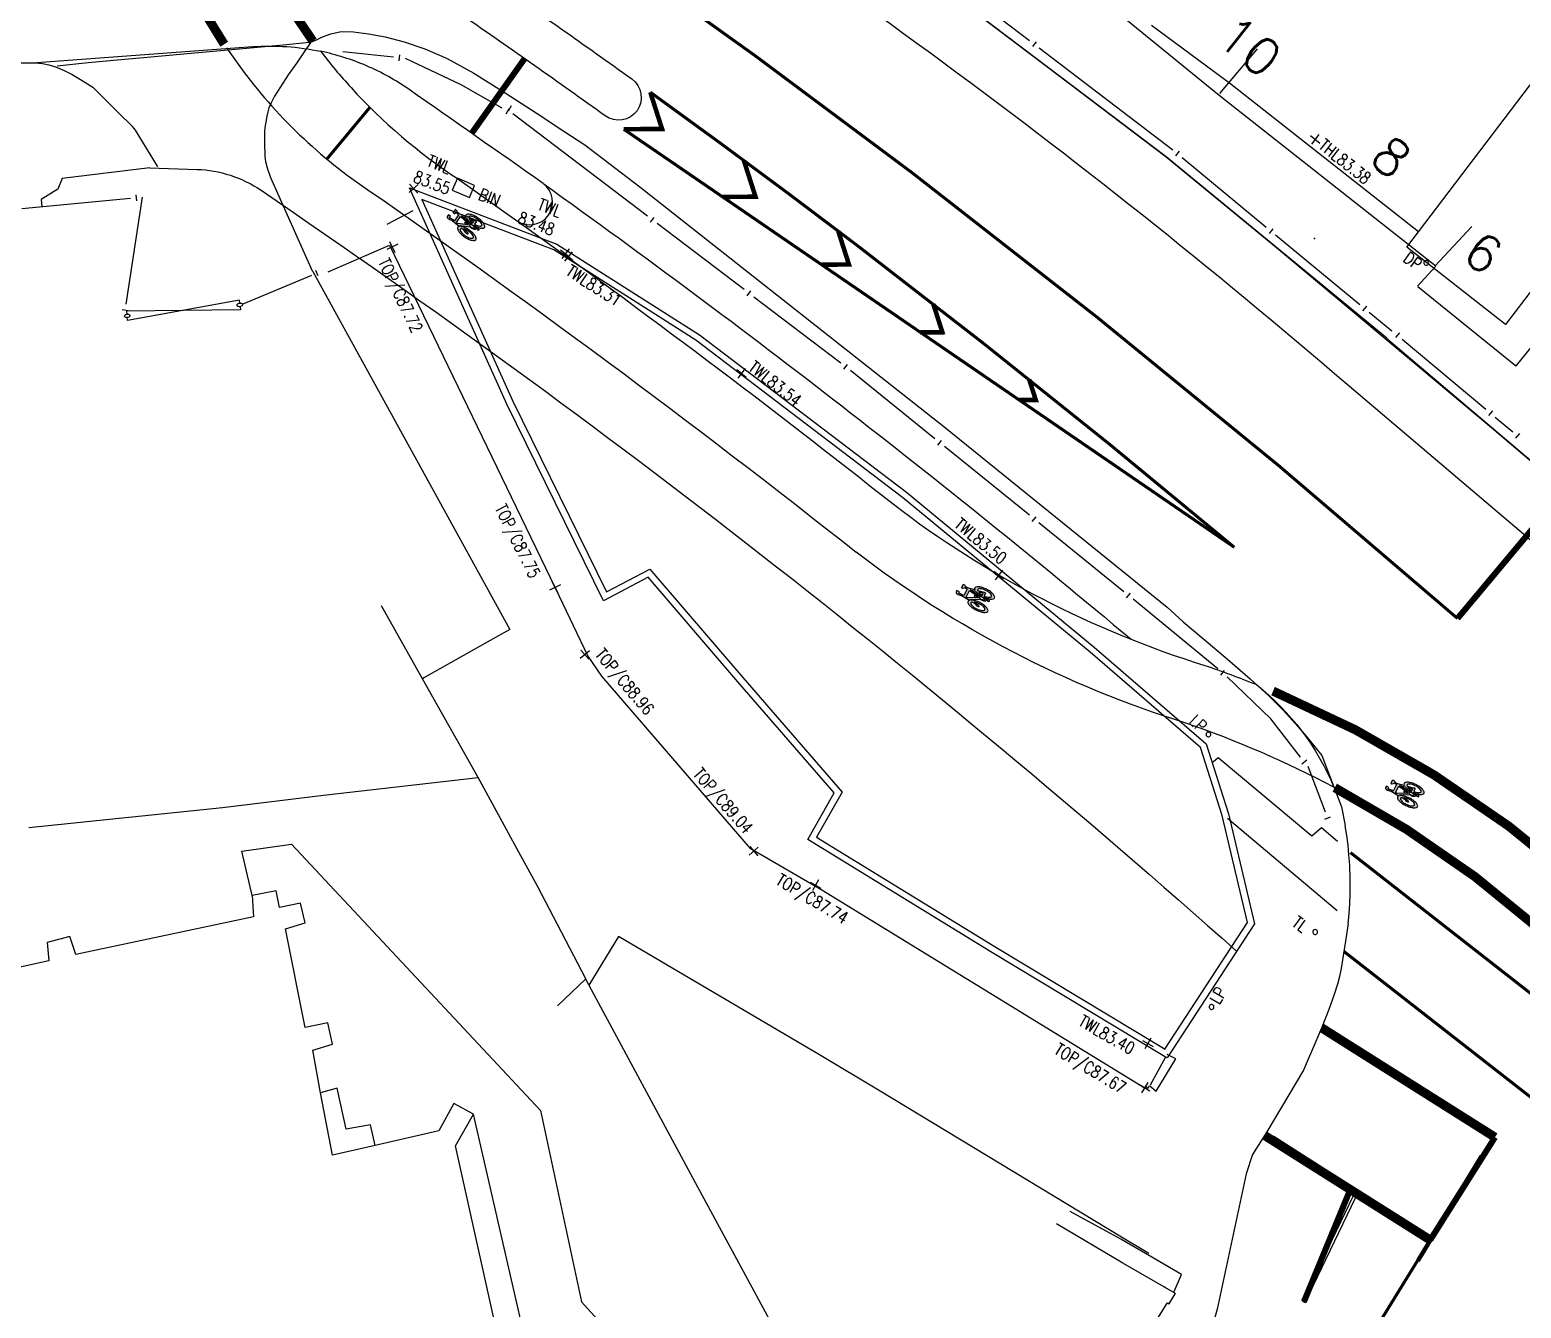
# Model space of a CAD drawing. Extents: x 427500 to 429848, y 434500 to 436505.
# Drawn here: x 428900.68 to 428949.81, y 435455.41 to 435497.5 of the extents above; entities that cross this region are included whole.
import ezdxf
from ezdxf.enums import TextEntityAlignment as Align

# ---------------------------------------------------------------- set-up
doc = ezdxf.new("R2010")
doc.units = 0
for name, pattern in [('1004', [6, 4, -2]), ('BLIP', [1, 0.5, -0.5]), ('PEDSTUDS', [0.4, 0.1, -0.3])]:
    doc.linetypes.add(name, pattern=pattern)
doc.layers.get('0').update_dxf_attribs({"color": 222})
for name, color, linetype in [('KTS_LINES', 7, 'Continuous'), ('LPTIP_Ex_Base', 8, 'Continuous'), ('PRO-MARKINGS', 7, 'Continuous'), ('PROPOSED', 1, 'Continuous')]:
    doc.layers.add(name, color=color, linetype=linetype)
doc.styles.add('MtXpl_Romans', font='romans__.ttf')
doc.styles.get("Standard").update_dxf_attribs({"font": 'romans.shx'})

# ---------------------------------------------------------------- blocks, each defined once
blk = doc.blocks.new('FENCE_UP')
at = {"color": 0, "linetype": 'ByBlock', "flags": 128}
blk.add_lwpolyline([(0, 0.5), (0, -0.5)], dxfattribs=at)
blk = doc.blocks.new('CIRCL')
at = {"color": 0, "linetype": 'ByBlock', "flags": 128}
for points in [[(0.5, 0), (0.475, 0.154), (0.404, 0.293), (0.293, 0.404), (0.154, 0.475), (0, 0.5), (-0.154, 0.475), (-0.293, 0.404), (-0.404, 0.293), (-0.475, 0.154), (-0.5, 0), (-0.475, -0.154), (-0.404, -0.293), (-0.293, -0.404), (-0.154, -0.475), (0, -0.5), (0.154, -0.475), (0.293, -0.404), (0.404, -0.293), (0.475, -0.154)], [(0.5, 0), (0.475, -0.154)]]:
    blk.add_lwpolyline(points, dxfattribs=at)
blk = doc.blocks.new('SPOT')
at = {"color": 0, "linetype": 'ByBlock', "flags": 128}
for points in [[(-0.5, 0), (0.5, 0)], [(0, 0.5), (0, -0.5)]]:
    blk.add_lwpolyline(points, dxfattribs=at)
blk = doc.blocks.new('GATE')
at = {"color": 0, "linetype": 'ByBlock', "flags": 128}
for points in [[(-0.450902, 0), (-0.451904, 0.007014), (-0.455912, 0.014028), (-0.460922, 0.019038), (-0.467936, 0.023046), (-0.475952, 0.024048), (-0.482966, 0.023046), (-0.48998, 0.019038), (-0.49499, 0.014028), (-0.498998, 0.007014), (-0.5, 0), (-0.498998, -0.007014), (-0.49499, -0.014028), (-0.48998, -0.019038), (-0.482966, -0.023046), (-0.475952, -0.024048), (-0.467936, -0.023046), (-0.460922, -0.019038), (-0.455912, -0.014028), (-0.451904, -0.007014)], [(-0.475952, 0.024048), (-0.475952, 0.078156), (0.475952, -0.078156), (0.475952, -0.024048)], [(-0.475952, -0.024048), (-0.475952, -0.078156), (0.475952, 0.078156), (0.475952, 0.024048)], [(-0.450902, 0), (-0.451904, -0.007014)], [(0.5, 0), (0.498998, 0.007014), (0.49499, 0.014028), (0.48998, 0.019038), (0.482966, 0.023046), (0.475952, 0.024048), (0.467936, 0.023046), (0.460922, 0.019038), (0.455912, 0.014028), (0.451904, 0.007014), (0.450902, 0), (0.451904, -0.007014), (0.455912, -0.014028), (0.460922, -0.019038), (0.467936, -0.023046), (0.475952, -0.024048), (0.482966, -0.023046), (0.48998, -0.019038), (0.49499, -0.014028), (0.498998, -0.007014)], [(0.5, 0), (0.498998, -0.007014)]]:
    blk.add_lwpolyline(points, dxfattribs=at)
blk = doc.blocks.new('Bicycle-1057S')
h = blk.add_hatch(color=0)
h.dxf.hatch_style = 1
edge = h.paths.add_edge_path()
edge.add_arc((0.126, -0.094), 0.0265, 129.1418, 144.2919)
edge.add_arc((0.109, -0.082), 0.00544, 145.2543, 218.1085)
edge.add_arc((0.12, -0.073), 0.0199, 218.1085, 242.7437)
edge.add_arc((0.132, -0.049), 0.047, 242.7437, 256.1141)
edge.add_line((0.121, -0.094), (0.121, -0.109))
edge.add_line((0.121, -0.109), (0.171, -0.109))
edge.add_line((0.171, -0.109), (0.171, -0.086))
edge.add_line((0.171, -0.086), (0.236, -0.075))
edge.add_arc((0.294, 0.025), 0.116, 239.7927, 250.149)
edge.add_arc((0.335, 0.139), 0.237, 250.149, 261.4949)
edge.add_arc((0.363, 0.322), 0.422, 261.4949, 265.579)
edge.add_line((0.33, -0.099), (0.33, -0.111))
edge.add_arc((0.365, -1.095), 0.985, 92.0364, 98.7101)
edge.add_arc((0.3, -0.672), 0.557, 98.7101, 110.2976)
edge.add_arc((0.202, -0.408), 0.275, 110.2976, 131.7626)
edge.add_arc((0.057, -0.245), 0.0571, 131.7626, 180)
edge.add_arc((0.057, -0.245), 0.0571, 180, 228.2374)
edge.add_arc((0.202, -0.082), 0.275, 228.2374, 249.7024)
edge.add_arc((0.3, 0.182), 0.557, 249.7024, 261.2899)
edge.add_arc((0.365, 0.605), 0.985, 261.2899, 270)
edge.add_arc((0.365, 0.605), 0.985, 270, 278.7101)
edge.add_arc((0.43, 0.182), 0.557, 278.7101, 290.2976)
edge.add_arc((0.528, -0.082), 0.275, 290.2976, 311.7626)
edge.add_arc((0.673, -0.245), 0.0571, 311.7626, 360)
edge.add_arc((0.673, -0.245), 0.0571, 0, 48.2374)
edge.add_arc((0.528, -0.408), 0.275, 48.2374, 51.4487)
edge.add_line((0.699, -0.192), (0.956, -0.139))
edge.add_line((0.956, -0.139), (1.026, -0.149))
edge.add_arc((1.047, -0.145), 0.0216, 192.7523, 229.4557)
edge.add_arc((1.082, -0.102), 0.0766, 230.3015, 254.7694)
edge.add_arc((1.137, 0.09), 0.277, 254.2163, 263.9589)
edge.add_arc((1.111, -0.158), 0.0274, 263.3378, 292.2723)
edge.add_arc((1.118, -0.177), 0.00668, 300.2363, 358.2882)
edge.add_line((1.125, -0.178), (1.125, -0.069))
edge.add_arc((1.114, -0.07), 0.0109, 2.6611, 38.315)
edge.add_arc((1.111, -0.073), 0.0152, 38.315, 73.2177)
edge.add_arc((1.093, -0.132), 0.0768, 73.2177, 98.6063)
edge.add_arc((1.086, -0.088), 0.0331, 98.6063, 134.8802)
edge.add_line((1.063, -0.065), (1.033, -0.115))
edge.add_line((1.033, -0.115), (0.94, -0.101))
edge.add_line((0.94, -0.101), (0.94, 0.139))
edge.add_line((0.94, 0.139), (0.985, 0.135))
edge.add_arc((1.016, 0.332), 0.2, 260.9327, 290.3801)
edge.add_arc((1.105, 0.109), 0.0412, 71.0097, 118.2334, ccw=False)
edge.add_arc((1.116, 0.139), 0.00922, 6.4726, 70.6973, ccw=False)
edge.add_line((1.125, 0.14), (1.125, 0.09))
edge.add_line((1.125, 0.09), (1.215, 0.09))
edge.add_line((1.215, 0.09), (1.215, 0.155))
edge.add_arc((1.2, 0.153), 0.0157, 9.2422, 38.245)
edge.add_arc((1.176, 0.134), 0.0458, 38.245, 62.4014)
edge.add_arc((1.144, 0.074), 0.114, 62.4014, 80.16)
edge.add_arc((1.117, -0.084), 0.273, 80.16, 97.3946)
edge.add_arc((1.102, 0.033), 0.155, 97.3946, 115.9418)
edge.add_arc((1.009, 0.223), 0.0561, 265.4429, 296.4808, ccw=False)
edge.add_line((1.004, 0.167), (0.704, 0.196))
edge.add_arc((0.528, 0.407), 0.275, 309.8749, 311.7821)
edge.add_arc((0.673, 0.245), 0.0572, 311.7821, 360)
edge.add_arc((0.673, 0.245), 0.0572, 360, 408.2179)
edge.add_arc((0.528, 0.083), 0.275, 48.2179, 69.6897)
edge.add_arc((0.43, -0.182), 0.557, 69.6897, 81.284)
edge.add_arc((0.365, -0.604), 0.984, 81.284, 90)
edge.add_arc((0.365, -0.604), 0.984, 90, 98.716)
edge.add_arc((0.3, -0.182), 0.557, 98.716, 110.3103)
edge.add_arc((0.202, 0.083), 0.275, 110.3103, 131.7821)
edge.add_arc((0.057, 0.245), 0.0572, 131.7821, 180)
edge.add_arc((0.057, 0.245), 0.0572, 180, 228.2179)
edge.add_arc((0.202, 0.407), 0.275, 228.2179, 249.6897)
edge.add_arc((0.3, 0.672), 0.557, 249.6897, 261.284)
edge.add_arc((0.365, 1.094), 0.984, 261.284, 270)
edge.add_arc((0.365, 1.094), 0.984, 270, 278.716)
edge.add_arc((0.43, 0.672), 0.557, 278.716, 290.3103)
edge.add_arc((0.528, 0.407), 0.275, 290.3103, 298.74)
edge.add_line((0.66, 0.166), (0.705, 0.162))
edge.add_line((0.705, 0.162), (0.409, 0.007))
edge.add_arc((0.362, -0.412), 0.422, 83.631, 90)
edge.add_arc((0.362, -0.412), 0.422, 90, 98.5051)
edge.add_arc((0.335, -0.229), 0.237, 98.5051, 109.851)
edge.add_arc((0.294, -0.115), 0.116, 109.851, 131.0754)
edge.add_arc((0.233, -0.045), 0.0229, 131.0754, 180)
edge.add_arc((0.233, -0.045), 0.0229, 180, 222.687)
edge.add_line((0.216, -0.061), (0.171, -0.068))
edge.add_line((0.171, -0.068), (0.171, -0.053))
edge.add_line((0.171, -0.053), (0.121, -0.053))
edge.add_line((0.121, -0.053), (0.121, -0.068))
edge.add_arc((0.13, -0.105), 0.0376, 103.022, 123.3282)
edge = h.paths.add_edge_path(flags=16)
edge.add_line((0.801, 0.153), (0.85, 0.148))
edge.add_line((0.85, 0.148), (0.85, -0.091))
edge.add_line((0.85, -0.091), (0.515, -0.046))
edge.add_arc((0.492, -0.045), 0.0229, 357.6881, 360)
edge.add_arc((0.492, -0.045), 0.0229, 360, 405.6771)
edge.add_line((0.508, -0.029), (0.558, -0.02))
edge.add_line((0.558, -0.02), (0.558, -0.035))
edge.add_line((0.558, -0.035), (0.607, -0.035))
edge.add_line((0.607, -0.035), (0.607, -0.02))
edge.add_arc((0.596, 0.022), 0.0434, 284.71, 308.6625)
edge.add_arc((0.619, -0.007), 0.00661, 308.6625, 417.055)
edge.add_arc((0.597, -0.04), 0.0465, 57.055, 77.9255)
edge.add_line((0.607, 0.005), (0.607, 0.02))
edge.add_line((0.607, 0.02), (0.558, 0.02))
edge.add_line((0.558, 0.02), (0.558, -0.003))
edge.add_line((0.558, -0.003), (0.49, -0.015))
edge.add_arc((0.431, -0.115), 0.116, 59.4986, 62.3014)
edge.add_line((0.485, -0.012), (0.801, 0.153))
edge = h.paths.add_edge_path(flags=16)
edge.add_arc((0.478, -0.358), 0.192, 65.845, 69.5672)
edge.add_arc((0.41, -0.541), 0.387, 69.5672, 81.2276)
edge.add_arc((0.365, -0.833), 0.683, 81.2276, 87.0632)
edge.add_line((0.4, -0.151), (0.4, -0.215))
edge.add_line((0.4, -0.215), (0.557, -0.183))
edge = h.paths.add_edge_path(flags=16)
edge.add_arc((0.15, -0.245), 0.0404, 180, 228.0314)
edge.add_arc((0.252, -0.132), 0.192, 228.0314, 249.5672)
edge.add_arc((0.32, 0.051), 0.387, 249.5672, 261.2276)
edge.add_arc((0.365, 0.343), 0.683, 261.2276, 270)
edge.add_arc((0.365, 0.343), 0.683, 270, 278.7724)
edge.add_arc((0.41, 0.051), 0.387, 278.7724, 290.4328)
edge.add_arc((0.478, -0.132), 0.192, 290.4328, 311.9686)
edge.add_arc((0.58, -0.245), 0.0404, 311.9686, 360)
edge.add_arc((0.58, -0.245), 0.0404, 0, 48.0314)
edge.add_arc((0.478, -0.358), 0.192, 48.0314, 49.2693)
edge.add_line((0.604, -0.212), (0.388, -0.257))
edge.add_arc((0.36, -0.147), 0.113, 270, 284.4885, ccw=False)
edge.add_arc((0.36, -0.205), 0.0555, 244.001, 269.6286, ccw=False)
edge.add_arc((0.34, -0.245), 0.0105, 177.4213, 242.4793, ccw=False)
edge.add_line((0.33, -0.245), (0.33, -0.151))
edge.add_arc((0.365, -0.833), 0.683, 92.9368, 98.7724)
edge.add_arc((0.32, -0.541), 0.387, 98.7724, 110.4328)
edge.add_arc((0.252, -0.358), 0.192, 110.4328, 131.9686)
edge.add_arc((0.15, -0.245), 0.0404, 131.9686, 180)
edge = h.paths.add_edge_path(flags=16)
edge.add_line((0.4, -0.111), (0.4, -0.098))
edge.add_arc((0.363, 0.322), 0.422, 275.1028, 278.5051)
edge.add_arc((0.39, 0.139), 0.237, 278.5051, 289.851)
edge.add_arc((0.431, 0.025), 0.116, 289.851, 297.5735)
edge.add_line((0.485, -0.078), (0.835, -0.125))
edge.add_line((0.835, -0.125), (0.653, -0.163))
edge.add_arc((0.528, -0.408), 0.275, 62.9022, 69.7024)
edge.add_arc((0.43, -0.672), 0.557, 69.7024, 81.2899)
edge.add_arc((0.365, -1.095), 0.985, 81.2899, 87.9636)
edge = h.paths.add_edge_path(flags=16)
edge.add_arc((0.445, -0.045), 0.0151, 0, 48.449)
edge.add_arc((0.406, -0.089), 0.0737, 48.449, 69.8406)
edge.add_arc((0.38, -0.16), 0.15, 69.8406, 81.3534)
edge.add_arc((0.362, -0.274), 0.265, 81.3534, 90)
edge.add_arc((0.362, -0.274), 0.265, 90, 98.6466)
edge.add_arc((0.345, -0.16), 0.15, 98.6466, 110.1594)
edge.add_arc((0.319, -0.089), 0.0737, 110.1594, 131.551)
edge.add_arc((0.28, -0.045), 0.0151, 131.551, 180)
edge.add_arc((0.28, -0.045), 0.0151, 180, 228.449)
edge.add_arc((0.319, -0.001), 0.0737, 228.449, 249.8406)
edge.add_arc((0.345, 0.07), 0.15, 249.8406, 261.3534)
edge.add_arc((0.363, 0.184), 0.265, 261.3534, 270)
edge.add_arc((0.363, 0.184), 0.265, 270, 278.6466)
edge.add_arc((0.38, 0.07), 0.15, 278.6466, 290.1594)
edge.add_arc((0.406, -0.001), 0.0737, 290.1594, 311.551)
edge.add_arc((0.445, -0.045), 0.0151, 311.551, 360)
edge = h.paths.add_edge_path(flags=16)
edge.add_arc((0.555, 0.536), 0.323, 256.4487, 264.5543)
edge.add_line((0.524, 0.214), (0.593, 0.207))
edge.add_arc((0.478, 0.363), 0.194, 306.4657, 311.7704)
edge.add_arc((0.581, 0.247), 0.0386, 311.7704, 360.5617)
edge.add_arc((0.581, 0.247), 0.0386, 0.5617, 49.353)
edge.add_arc((0.48, 0.13), 0.194, 49.353, 70.6246)
edge.add_arc((0.414, -0.061), 0.395, 70.6246, 82.0171)
edge.add_arc((0.371, -0.364), 0.702, 82.0171, 90.5617)
edge.add_arc((0.371, -0.364), 0.702, 90.5617, 99.1063)
edge.add_arc((0.322, -0.062), 0.395, 99.1063, 110.4988)
edge.add_arc((0.252, 0.127), 0.194, 110.4988, 131.7704)
edge.add_arc((0.149, 0.243), 0.0386, 131.7704, 180.5617)
edge.add_arc((0.149, 0.243), 0.0386, 180.5617, 229.353)
edge.add_arc((0.25, 0.36), 0.194, 229.353, 250.6246)
edge.add_arc((0.316, 0.551), 0.395, 250.6246, 262.0171)
edge.add_arc((0.359, 0.854), 0.702, 262.0171, 270.5617)
edge.add_arc((0.359, 0.854), 0.702, 270.5617, 279.1063)
edge.add_arc((0.408, 0.552), 0.395, 279.1063, 289.0981)
edge.add_line((0.537, 0.178), (0.465, 0.185))
edge.add_arc((0.501, 0.549), 0.366, 249.5302, 264.3321, ccw=False)
edge.add_arc((0.409, 0.302), 0.102, 219.8114, 249.5302, ccw=False)
edge.add_arc((0.339, 0.244), 0.0115, 182.9002, 219.8114, ccw=False)
edge.add_arc((0.333, 0.244), 0.00556, 121.3414, 182.9002, ccw=False)
edge.add_arc((0.357, 0.205), 0.051, 96.5312, 121.3414, ccw=False)
edge.add_arc((0.363, 0.155), 0.101, 77.386, 96.5312, ccw=False)
edge.add_arc((0.375, 0.21), 0.0448, 58.9852, 77.386, ccw=False)
edge.add_arc((0.538, 0.531), 0.316, 243.667, 259.1754)
at = {"color": 0}
for p, q in [((0.33, -0.102), (0.329, -0.102)), ((0.33, -0.102), (0.329, -0.102)), ((0.329, -0.102), (0.329, -0.102)), ((0.33, -0.103), (0.329, -0.103)), ((0.329, -0.104), (0.33, -0.104)), ((0.33, -0.104), (0.329, -0.104)), ((0.329, -0.104), (0.329, -0.104)), ((0.329, -0.104), (0.329, -0.104)), ((0.329, -0.104), (0.329, -0.104)), ((0.329, -0.104), (0.329, -0.104)), ((0.329, -0.104), (0.329, -0.104)), ((0.33, -0.103), (0.33, -0.104))]:
    blk.add_line(p, q, dxfattribs=at)
for points in [[(0.109, -0.073, 0.066202), (0.104, -0.079, 0.329046), (0.104, -0.085, 0.107907), (0.111, -0.09, 0.058405), (0.121, -0.094), (0.121, -0.109), (0.171, -0.109), (0.171, -0.086), (0.236, -0.075, 0.045219), (0.255, -0.084, 0.049546), (0.3, -0.095, 0.017822), (0.33, -0.099), (0.33, -0.111, 0.029128), (0.216, -0.121, 0.050603), (0.107, -0.15, 0.093934), (0.019, -0.202, 0.21364), (0, -0.245, 0.21364), (0.019, -0.288, 0.093934), (0.107, -0.34, 0.050603), (0.216, -0.369, 0.038023), (0.365, -0.38, 0.038023), (0.514, -0.369, 0.050603), (0.623, -0.34, 0.093934), (0.711, -0.288, 0.21364), (0.73, -0.245, 0.21364), (0.711, -0.202, 0.014013), (0.699, -0.192), (0.956, -0.139), (1.026, -0.149, 0.161532), (1.033, -0.161, 0.107169), (1.062, -0.176, 0.042535), (1.108, -0.185, 0.126926), (1.122, -0.183, 0.258859), (1.125, -0.178), (1.125, -0.069, 0.156836), (1.123, -0.063, 0.15348), (1.115, -0.058, 0.111234), (1.081, -0.056, 0.15961), (1.063, -0.065), (1.033, -0.115), (0.94, -0.101), (0.94, 0.139), (0.985, 0.135, 0.1292), (1.086, 0.145, -0.209019), (1.119, 0.148, -0.287807), (1.125, 0.14), (1.125, 0.09), (1.215, 0.09), (1.215, 0.155, 0.127228), (1.212, 0.162, 0.105794), (1.197, 0.175, 0.077642), (1.164, 0.186, 0.075343), (1.082, 0.188, 0.081105), (1.034, 0.173, -0.136262), (1.004, 0.167), (0.704, 0.196, 0.008322), (0.711, 0.202, 0.213551), (0.73, 0.245, 0.213551), (0.711, 0.288, 0.093963), (0.623, 0.341, 0.050633), (0.514, 0.369, 0.038049), (0.365, 0.38, 0.038049), (0.216, 0.369, 0.050633), (0.107, 0.341, 0.093963), (0.019, 0.288, 0.213551), (0, 0.245, 0.213551), (0.019, 0.202, 0.093963), (0.107, 0.149, 0.050633), (0.216, 0.121, 0.038049), (0.365, 0.11, 0.038049), (0.514, 0.121, 0.050633), (0.623, 0.149, 0.036798), (0.66, 0.166), (0.705, 0.162), (0.409, 0.007, 0.027797), (0.362, 0.01, 0.037128), (0.3, 0.005, 0.049546), (0.255, -0.006, 0.092874), (0.218, -0.028, 0.216777), (0.21, -0.045, 0.188442), (0.216, -0.061), (0.171, -0.068), (0.171, -0.053), (0.121, -0.053), (0.121, -0.068, 0.088835), (0.109, -0.073)], [(0.479, 0.221, 0.035382), (0.524, 0.214), (0.593, 0.207, 0.02315), (0.607, 0.218, 0.216168), (0.62, 0.247, 0.216168), (0.607, 0.276, 0.093082), (0.545, 0.312, 0.04975), (0.468, 0.331, 0.0373), (0.364, 0.337, 0.0373), (0.26, 0.329, 0.04975), (0.184, 0.309, 0.093082), (0.123, 0.272, 0.216168), (0.11, 0.242, 0.216168), (0.123, 0.214, 0.093082), (0.185, 0.178, 0.04975), (0.262, 0.159, 0.0373), (0.366, 0.153, 0.0373), (0.47, 0.161, 0.043625), (0.537, 0.178), (0.465, 0.185, -0.064675), (0.373, 0.206, -0.130405), (0.33, 0.237, -0.162463), (0.328, 0.243, -0.275252), (0.33, 0.248, -0.10868), (0.351, 0.255, -0.083732), (0.385, 0.254, -0.080461), (0.398, 0.248, 0.067772)], [(0.801, 0.153), (0.85, 0.148), (0.85, -0.091), (0.515, -0.046, 0.010088), (0.515, -0.045, 0.201985), (0.508, -0.029), (0.558, -0.02), (0.558, -0.035), (0.607, -0.035), (0.607, -0.02, 0.104895), (0.623, -0.012, 0.511684), (0.623, -0.001, 0.091317), (0.607, 0.005), (0.607, 0.02), (0.558, 0.02), (0.558, -0.003), (0.49, -0.015, 0.01223), (0.485, -0.012)], [(0.11, -0.245, 0.2127), (0.123, -0.275, 0.094245), (0.185, -0.312, 0.050922), (0.261, -0.332, 0.038295), (0.365, -0.34, 0.038295), (0.469, -0.332, 0.050922), (0.545, -0.312, 0.094245), (0.607, -0.275, 0.2127), (0.62, -0.245, 0.2127), (0.607, -0.215, 0.005402), (0.604, -0.212), (0.388, -0.257, -0.063302), (0.36, -0.26, -0.11229), (0.336, -0.255, -0.291748), (0.33, -0.245), (0.33, -0.151, 0.025468), (0.261, -0.158, 0.050922), (0.185, -0.178, 0.094245), (0.123, -0.215, 0.2127)], [(0.46, -0.045, 0.214605), (0.455, -0.034, 0.093611), (0.431, -0.02, 0.050276), (0.402, -0.012, 0.037746), (0.362, -0.009, 0.037746), (0.323, -0.012, 0.050276), (0.294, -0.02, 0.093611), (0.27, -0.034, 0.214605), (0.265, -0.045, 0.214605), (0.27, -0.056, 0.093611), (0.294, -0.07, 0.050276), (0.323, -0.078, 0.037746), (0.362, -0.081, 0.037746), (0.402, -0.078, 0.050276), (0.431, -0.07, 0.093611), (0.455, -0.056, 0.214605)], [(0.4, -0.111), (0.4, -0.098, 0.014846), (0.425, -0.095, 0.049546), (0.47, -0.084, 0.033708), (0.485, -0.078), (0.835, -0.125), (0.653, -0.163, 0.02968), (0.623, -0.15, 0.050603), (0.514, -0.121, 0.029128)], [(0.557, -0.183, 0.016243), (0.545, -0.178, 0.050922), (0.469, -0.158, 0.025468), (0.4, -0.151), (0.4, -0.215)]]:
    blk.add_lwpolyline(points, format="xyb", close=True, dxfattribs=at)

msp = doc.modelspace()

# ---------------------------------------------------------------- linework, layer by layer
at = {"layer": 'LPTIP_Ex_Base', "color": 251, "true_color": 0x636466}
for p, q in [((428940.2, 435495.75), (428937.63, 435497.65)), ((428946.43, 435490.85), (428951.46, 435497.47)), ((428946.43, 435490.85), (428940.2, 435495.75)), ((428951.97, 435491.31), (428949.3, 435487.8)), ((428946.05, 435490.35), (428946.43, 435490.85)), ((428949.3, 435487.8), (428946.05, 435490.35)), ((428910.001, 435489.547), (428916.491, 435477.755)), ((428913.616, 435476.137), (428912.264, 435478.538)), ((428916.024, 435477.492), (428913.664, 435476.164)), ((428916.491, 435477.755), (428916.024, 435477.492)), ((428913.664, 435476.164), (428913.616, 435476.137)), ((428915.45, 435472.88), (428913.616, 435476.137)), ((428910.35, 435472.3), (428915.45, 435472.88)), ((428916.79, 435470.42), (428915.45, 435472.88)), ((428907.03, 435471.9), (428910.35, 435472.3)), ((428900.642, 435471.234), (428907.03, 435471.9)), ((428907.668, 435470.46), (428909.305, 435470.688)), ((428909.305, 435470.688), (428917.503, 435461.92)), ((428908, 435469), (428907.668, 435470.46)), ((428917.4, 435469.3), (428916.79, 435470.42)), ((428908.8, 435469.15), (428908, 435469)), ((428908.9, 435468.6), (428908.8, 435469.15)), ((428919, 435466.25), (428917.4, 435469.3)), ((428908, 435469), (428908.05, 435468.3)), ((428909.6, 435468.75), (428908.9, 435468.6)), ((428909.75, 435468.1), (428909.6, 435468.75)), ((428908.05, 435468.3), (428902.2, 435467.05)), ((428909.1, 435467.9), (428909.75, 435468.1)), ((428902, 435467.65), (428901.25, 435467.45)), ((428902.2, 435467.05), (428902, 435467.65)), ((428909.75, 435464.65), (428909.1, 435467.9)), ((428920.07, 435467.65), (428919.1, 435466.05)), ((428926.7, 435463.75), (428920.07, 435467.65)), ((428901.25, 435467.45), (428901.3, 435466.85)), ((428901.3, 435466.85), (428897.05, 435465.9)), ((428919, 435466.25), (428918.06, 435465.36)), ((428919.1, 435466.05), (428919, 435466.25)), ((428919.1, 435466.05), (428922.6, 435459.55)), ((428910.5, 435464.8), (428909.75, 435464.65)), ((428910.65, 435464.1), (428910.5, 435464.8)), ((428910, 435463.9), (428910.65, 435464.1)), ((428910.26, 435462.5), (428910, 435463.9)), ((428928.7, 435462.55), (428926.7, 435463.75)), ((428910.8, 435462.65), (428910.26, 435462.5)), ((428910.65, 435460.45), (428910.26, 435462.5)), ((428911.1, 435461.3), (428910.8, 435462.65)), ((428936.65, 435457.75), (428928.7, 435462.55)), ((428914.65, 435462.15), (428914.15, 435461.25)), ((428915.3, 435461.8), (428914.65, 435462.15)), ((428914.7, 435460.75), (428915.3, 435461.8)), ((428917.25, 435453.3), (428915.3, 435461.8)), ((428917.503, 435461.92), (428918.859, 435455.62)), ((428911.9, 435461.45), (428911.1, 435461.3)), ((428912.06, 435460.77), (428911.9, 435461.45)), ((428914.15, 435461.25), (428912.06, 435460.77)), ((428912.06, 435460.77), (428910.65, 435460.45)), ((428916.2, 435454.05), (428914.7, 435460.75)), ((428922.6, 435459.55), (428924.69, 435455.69)), ((428937.55, 435457.206), (428936.65, 435457.75)), ((428918.859, 435455.62), (428921.171, 435453.063)), ((428924.69, 435455.69), (428926.808, 435451.776))]:
    msp.add_line(p, q, dxfattribs=at)
at = {"layer": 'LPTIP_Ex_Base', "color": 251, "true_color": 0x636466, "flags": 128}
for points in [[(428946.395, 435489.065), (428946.992, 435489.706), (428947.001, 435489.715), (428946.86, 435489.826), (428939.867, 435495.335), (428932.169, 435501.615), (428929.754, 435503.522), (428923.969, 435507.25), (428918.889, 435510.509), (428919.007, 435510.719), (428919.004, 435510.728), (428918.997, 435510.72), (428918.983, 435510.724), (428918.96, 435510.768), (428918.926, 435510.882), (428918.872, 435511.104), (428918.799, 435511.415), (428918.721, 435511.757), (428918.653, 435512.073), (428918.609, 435512.307), (428918.874, 435513.764), (428918.908, 435513.826), (428919.053, 435514.009)], [(428945.392, 435487.35), (428938.116, 435493.319), (428930.228, 435499.29), (428922.558, 435504.598), (428914.517, 435509.666), (428913.834, 435510.367)], [(428930.753, 435499.338), (428933.615, 435497.155)], [(428909.897, 435497.09), (428909.022, 435497.003), (428902.601, 435496.42), (428901.582, 435496.305)], [(428909.941, 435497.101), (428909.894, 435497.032), (428909.72, 435496.78), (428909.471, 435496.421), (428909.194, 435496.017), (428908.935, 435495.629), (428908.743, 435495.318), (428908.628, 435495.1), (428908.557, 435494.934), (428908.517, 435494.797), (428908.49, 435494.665), (428908.463, 435494.515), (428908.435, 435494.349), (428908.416, 435494.181), (428908.407, 435494.01), (428908.407, 435493.833), (428908.416, 435493.65), (428908.423, 435493.485), (428908.427, 435493.337), (428908.447, 435493.172), (428908.5, 435492.953), (428908.605, 435492.644), (428909.976, 435489.563), (428910.001, 435489.547)], [(428909.941, 435497.101), (428910.105, 435497.166), (428910.322, 435497.27), (428910.597, 435497.375), (428910.937, 435497.443), (428911.348, 435497.438), (428911.833, 435497.372), (428912.388, 435497.269), (428913.008, 435497.111), (428913.688, 435496.881), (428914.424, 435496.56), (428915.308, 435496.073), (428916.343, 435495.433), (428917.391, 435494.752), (428918.311, 435494.141), (428918.965, 435493.713), (428920.781, 435492.337), (428921.293, 435491.929), (428930.792, 435484.439), (428938.153, 435478.489)], [(428912.663, 435496.599), (428910.987, 435496.777)], [(428933.933, 435496.912), (428938.333, 435493.554), (428938.333, 435493.554)], [(428939.891, 435495.404), (428941.129, 435496.874)], [(428897.141, 435496.05), (428898.158, 435496.189), (428898.861, 435496.279), (428899.358, 435496.34), (428899.72, 435496.378), (428900.02, 435496.401), (428900.329, 435496.413), (428900.63, 435496.419), (428900.877, 435496.414), (428901.093, 435496.393), (428901.302, 435496.352), (428901.528, 435496.286), (428901.79, 435496.178), (428902.071, 435496.031), (428902.344, 435495.87), (428902.582, 435495.722), (428902.76, 435495.613), (428903.605, 435494.774), (428904.066, 435494.321)], [(428916.246, 435494.927), (428914.891, 435495.688), (428913.06, 435496.556), (428913.06, 435496.556)], [(428921.026, 435491.366), (428916.594, 435494.732), (428916.594, 435494.732)], [(428904.901, 435492.987), (428904.881, 435493.008), (428904.164, 435494.197), (428904.066, 435494.321)], [(428938.642, 435493.299), (428941.416, 435491.005)], [(428904.638, 435492.957), (428901.746, 435492.612), (428901.604, 435492.261), (428901.056, 435491.916), (428901.075, 435491.669)], [(428903.994, 435491.953), (428900.411, 435491.603)], [(428903.849, 435488.471), (428904.392, 435491.992), (428904.392, 435491.992)], [(428912.456, 435491.098), (428913.314, 435491.548)], [(428924.212, 435488.947), (428921.345, 435491.124)], [(428941.724, 435490.75), (428944.498, 435488.456)], [(428946.976, 435489.735), (428948.189, 435491.022)], [(428910.505, 435489.533), (428912.529, 435490.417)], [(428912.529, 435490.417), (428917.988, 435479.129), (428919.06, 435476.878), (428919.509, 435476.222), (428923.852, 435471.188), (428924.414, 435470.547), (428924.546, 435470.479), (428926.775, 435469.179), (428937.422, 435462.655)], [(428946.405, 435489.052), (428949.629, 435486.447), (428949.648, 435486.431), (428949.661, 435486.447), (428952.644, 435490.127), (428953.185, 435489.532), (428957.446, 435485.519), (428959.074, 435487.163)], [(428909.956, 435489.413), (428907.702, 435488.465)], [(428910.324, 435489.567), (428910.324, 435489.567)], [(428927.397, 435486.528), (428924.53, 435488.705)], [(428903.788, 435488.076), (428903.788, 435488.076)], [(428944.807, 435488.201), (428945.549, 435487.587)], [(428962.712, 435478.04), (428962.219, 435477.694), (428961.925, 435477.493), (428961.753, 435477.365), (428961.621, 435477.285), (428961.45, 435477.226), (428961.16, 435477.165), (428960.72, 435477.08), (428960.184, 435476.989), (428959.598, 435476.922), (428959.003, 435476.909), (428958.444, 435476.981), (428957.886, 435477.184), (428957.3, 435477.497), (428956.738, 435477.852), (428956.252, 435478.179), (428955.894, 435478.411), (428952.292, 435481.48), (428945.382, 435487.339)], [(428945.582, 435487.579), (428945.582, 435487.579)], [(428945.889, 435487.322), (428948.648, 435485.009)], [(428930.501, 435484.033), (428927.716, 435486.286), (428927.716, 435486.286)], [(428948.954, 435484.752), (428949.537, 435484.263), (428949.537, 435484.263)], [(428933.611, 435481.517), (428930.812, 435483.781)], [(428936.721, 435479.001), (428933.922, 435481.265)], [(428939.824, 435476.457), (428937.032, 435478.75), (428937.032, 435478.75)], [(428938.153, 435478.489), (428938.683, 435478.007), (428939.364, 435477.435), (428940.138, 435476.78), (428940.888, 435476.13), (428941.5, 435475.573), (428941.972, 435475.1), (428942.383, 435474.651), (428942.732, 435474.242), (428943.019, 435473.889), (428943.242, 435473.606), (428943.895, 435471.914), (428944.019, 435471.298)], [(428942.547, 435473.558), (428941.562, 435474.814), (428940.133, 435476.203), (428940.133, 435476.203)], [(428943.767, 435470.774), (428943.231, 435471.225), (428942.914, 435470.95), (428939.831, 435473.526), (428939.668, 435473.39)], [(428943.364, 435471.739), (428942.794, 435473.243), (428942.794, 435473.243)], [(428940.144, 435471.544), (428943.753, 435468.504)], [(428943.506, 435471.365), (428943.506, 435471.365)], [(428944.114, 435468.075), (428944.144, 435468.397), (428944.166, 435468.719), (428944.179, 435469.042), (428944.183, 435469.365), (428944.178, 435469.689), (428944.173, 435469.828), (428944.164, 435470.012), (428944.141, 435470.334), (428944.11, 435470.656), (428944.069, 435470.977), (428944.02, 435471.296)], [(428944.114, 435468.075), (428944.025, 435467.495), (428943.937, 435466.946), (428943.881, 435466.591), (428943.832, 435466.335), (428943.767, 435466.083), (428943.658, 435465.737), (428943.482, 435465.249), (428943.255, 435464.683), (428943.015, 435464.112), (428942.799, 435463.609), (428942.644, 435463.248), (428941.434, 435461.215), (428940.965, 435460.473), (428940.756, 435459.835), (428939.793, 435455.374), (428939.552, 435454.506), (428939.283, 435453.27), (428938.94, 435452.563), (428938.108, 435451.204), (428936.034, 435447.899), (428935.565, 435447.116)], [(428937.422, 435462.726), (428937.526, 435462.656), (428937.561, 435462.715), (428937.578, 435462.732), (428937.791, 435462.557), (428938.439, 435463.622), (428938.146, 435463.758)], [(428938.095, 435463.672), (428937.594, 435462.752)], [(428946.373, 435457.01), (428946.459, 435456.958), (428948.535, 435460.377), (428948.45, 435460.429), (428946.373, 435457.01)], [(428938.383, 435455.955), (428938.624, 435456.513), (428937.781, 435457.007), (428936.624, 435457.686), (428934.956, 435458.59)], [(428932.433, 435446.361), (428933.741, 435448.473), (428935.062, 435450.591), (428935.265, 435450.9), (428936.817, 435453.34), (428936.982, 435453.606), (428937.2, 435454.047), (428938.136, 435455.549), (428938.161, 435455.59), (428938.213, 435455.553), (428938.412, 435455.879), (428938.423, 435455.897), (428936.69, 435456.896), (428934.507, 435458.182)]]:
    msp.add_lwpolyline(points, dxfattribs=at)
for points in [[(428938.068, 435463.694), (428932.338, 435467.145), (428926.309, 435470.842), (428927.182, 435472.379), (428924.01, 435476.038), (428921.05, 435479.476), (428919.583, 435478.703), (428916.399, 435485.179), (428913.185, 435492.298), (428918.04, 435490.447), (428922.74, 435487.455), (428929.56, 435482.274), (428935.749, 435477.174), (428939.439, 435473.989), (428940.167, 435471.692), (428941.026, 435468.069), (428938.151, 435463.656)], [(428914.767, 435492.617), (428914.599, 435492.226), (428915.167, 435491.983), (428915.334, 435492.375)], [(428938.075, 435463.939), (428940.796, 435468.11), (428939.96, 435471.635), (428939.252, 435473.866), (428935.611, 435477.009), (428929.427, 435482.105), (428922.617, 435487.279), (428917.943, 435490.254), (428913.595, 435491.911), (428916.594, 435485.271), (428919.679, 435478.996), (428921.101, 435479.746), (428924.172, 435476.179), (428927.444, 435472.405), (428926.599, 435470.916), (428932.45, 435467.329), (428938.031, 435463.966)], [(428941.67, 435461.063), (428941.616, 435460.978), (428946.764, 435457.688), (428946.818, 435457.772)], [(428944.371, 435459.065), (428944.281, 435459.108), (428942.61, 435455.64), (428942.7, 435455.597)]]:
    msp.add_lwpolyline(points, close=True, dxfattribs=at)
at = {"layer": 'LPTIP_Ex_Base', "color": 251, "true_color": 0x636466}
for p in [(428943.005, 435490.636), (428938.073, 435456.096)]:
    msp.add_point(p, dxfattribs=at)
at = {"layer": 'PRO-MARKINGS', "linetype": '1004', "const_width": 0.1, "flags": 128}
for points in [[(428895.85, 435515.363, -0.011685), (428913.96, 435504.079, -0.014933), (428929.741, 435492.801, -0.016593), (428947.717, 435478.12)], [(428921.121, 435495.449, -0.006575), (428927.923, 435490.414, -0.011487), (428940.365, 435480.463, -0.008295)]]:
    msp.add_lwpolyline(points, format="xyb", dxfattribs=at)
at = {"layer": 'PRO-MARKINGS', "linetype": 'BLIP', "const_width": 0.3, "flags": 128}
for points in [[(428894.312, 435512.633), (428900.886, 435508.817, -0.170188), (428907.888, 435500.827, 0.057268), (428910.007, 435497.128)], [(428897.99, 435508.763), (428899.223, 435508.048, -0.161582), (428905.558, 435499.887, 0.046763), (428907.083, 435497.027, 0.046763)], [(428960.303, 435461.989), (428951.734, 435469.391, 0.080907), (428941.64, 435475.729)], [(428958.193, 435461.169), (428950.411, 435467.891, 0.059214), (428943.672, 435472.548)]]:
    msp.add_lwpolyline(points, format="xyb", dxfattribs=at)
at = {"layer": 'PRO-MARKINGS', "flags": 128}
for points, const_width in [([(428915.24, 435494.1), (428916.979, 435496.553)], 0.2), ([(428921.121, 435495.449), (428921.509, 435494.238), (428920.247, 435494.23)], 0.15), ([(428911.884, 435494.951), (428910.466, 435493.247)], 0.1), ([(428924.205, 435493.201), (428924.588, 435492.007), (428923.506, 435492)], 0.15), ([(428927.313, 435490.878), (428927.666, 435489.776), (428926.764, 435489.77)], 0.15), ([(428930.447, 435488.47), (428930.744, 435487.545), (428930.023, 435487.54)], 0.15), ([(428933.607, 435485.984), (428933.822, 435485.314), (428933.281, 435485.31)], 0.15), ([(428951.258, 435482.351), (428947.717, 435478.12)], 0.2), ([(428943.238, 435464.641), (428948.952, 435461.037)], 0.3), ([(428941.359, 435461.097), (428946.818, 435457.654)], 0.3), ([(428946.818, 435457.654), (428948.952, 435461.037)], 0.2), ([(428944.19, 435459.333), (428942.655, 435455.619)], 0.2)]:
    msp.add_lwpolyline(points, dxfattribs=dict(at, const_width=const_width))
at = {"layer": 'PRO-MARKINGS', "linetype": '1004', "const_width": 0.1, "flags": 128}
for points in [[(428920.247, 435494.23), (428940.365, 435480.463)], [(428946.818, 435457.654), (428934.941, 435438.355)]]:
    msp.add_lwpolyline(points, dxfattribs=at)
at = {"layer": 'PRO-MARKINGS', "linetype": 'PEDSTUDS', "const_width": 0.1, "flags": 128}
for points in [[(428955.525, 435461.555), (428944.191, 435470.41)], [(428953.024, 435460.097), (428943.971, 435467.158)]]:
    msp.add_lwpolyline(points, dxfattribs=at)
at = {"layer": 'PROPOSED', "flags": 128}
for points in [[(428952.798, 435478.421), (428944.082, 435485.819, 0.039524), (428915.801, 435506.521), (428916.838, 435508.203), (428922.558, 435504.598), (428926.393, 435501.944), (428930.228, 435499.29), (428934.172, 435496.305), (428938.116, 435493.319), (428941.754, 435490.335), (428948.837, 435484.409), (428954.093, 435479.946, -0.011339), (428957.492, 435477.201), (428956.151, 435475.654, 0.013173), (428952.796, 435478.423, 45.395253)], [(428909.906, 435501.864, -0.095831), (428915.845, 435499.169, -0.004432), (428920.512, 435495.887, -1), (428919.638, 435494.668, 0.004447), (428914.978, 435497.945, 0.095423), (428909.558, 435500.41, -1)]]:
    msp.add_lwpolyline(points, format="xyb", close=True, dxfattribs=at)
for points in [[(428900.754, 435496.417), (428908.022, 435496.949, -0.069782), (428910.257, 435496.796, -0.069782)], [(428907.163, 435496.906, 0.086447), (428911.287, 435492.604)], [(428911.771, 435496.318, 0.049343), (428910.257, 435496.796, 0.020908), (428911.261, 435495.601, 0.062051), (428914.773, 435492.604), (428916.718, 435491.224, 1), (428917.59, 435492.444, 0.001168), (428913.181, 435495.533, 0.050569), (428911.771, 435496.318, 0.001044), (428911.769, 435496.319)], [(428904.638, 435492.957), (428906.179, 435492.907, -0.142025), (428908.297, 435492.218, -0.032722), (428940.436, 435467.164)], [(428911.287, 435492.604, -0.01611), (428927.901, 435480.305, -0.016361)], [(428917.61, 435492.43, -0.019302), (428936.964, 435477.433, -0.012272)], [(428916.738, 435491.21, -0.012272), (428929.119, 435481.891, -0.016361)], [(428929.119, 435481.891, 0.088937), (428939.39, 435476.576, -0.012387), (428941.094, 435475.942, -0.1263), (428943.645, 435472.562, 0.038348), (428938.768, 435474.675, -0.088704), (428927.901, 435480.305)]]:
    msp.add_lwpolyline(points, format="xyb", dxfattribs=at)

# ---------------------------------------------------------------- block references
at = {"layer": 'KTS_LINES'}
for p, rotation in [((428915.517, 435490.792), 145.2340889959987), ((428932.352, 435478.577), 153.2988612160887), ((428946.506, 435472.147), 154.1017593440699)]:
    msp.add_blockref('Bicycle-1057S', p, dxfattribs=dict(at, rotation=rotation))
at = {"layer": 'LPTIP_Ex_Base', "color": 251, "true_color": 0x636466}
for name, p, xscale, yscale, zscale, rotation in [('FENCE_UP', (428933.774, 435497.033), 0.2, 0.2, 0.2, 322.651747), ('FENCE_UP', (428912.861, 435496.577), 0.2, 0.2, 0.2, 173.91448), ('FENCE_UP', (428916.42, 435494.829), 0.2, 0.2, 0.2, 150.68373), ('FENCE_UP', (428916.5, 435494.925), 0.2, 0.2, 0.2, 149.754362), ('SPOT', (428943.026, 435493.898), 0.4, 0.4, 0.4, 321.572994), ('FENCE_UP', (428938.487, 435493.426), 0.2, 0.2, 0.2, 320.411552), ('SPOT', (428913.324, 435492.276), 0.4, 0.4, 0.4, 312.496944), ('FENCE_UP', (428904.193, 435491.973), 0.2, 0.2, 0.2, 185.579568), ('FENCE_UP', (428921.185, 435491.245), 0.2, 0.2, 0.2, 142.787539), ('FENCE_UP', (428941.57, 435490.877), 0.2, 0.2, 0.2, 320.411552), ('SPOT', (428912.621, 435490.356), 0.4, 0.4, 0.4, 295.611389), ('SPOT', (428918.326, 435490.131), 0.4, 0.4, 0.4, 322.209999), ('SPOT', (428918.418, 435490.039), 0.4, 0.4, 0.4, 321.2055549999999), ('CIRCL', (428946.689, 435489.828), 0.16, 0.16, 0.16, 146.849113), ('FENCE_UP', (428910.14, 435489.49), 0.2, 0.2, 0.2, 202.793804), ('FENCE_UP', (428924.371, 435488.826), 0.2, 0.2, 0.2, 142.787539), ('FENCE_UP', (428903.819, 435488.273), 0.2, 0.2, 0.2, 81.234018), ('GATE', (428905.742, 435488.264), 3.921003, 2, 3.921003, 185.515458), ('FENCE_UP', (428944.653, 435488.328), 0.2, 0.2, 0.2, 320.411552), ('FENCE_UP', (428945.736, 435487.45), 0.2, 0.2, 0.2, 320.027574), ('SPOT', (428924.127, 435486.191), 0.4, 0.4, 0.4, 321.725555), ('FENCE_UP', (428927.556, 435486.407), 0.2, 0.2, 0.2, 142.787539), ('FENCE_UP', (428948.801, 435484.881), 0.2, 0.2, 0.2, 320.027574), ('FENCE_UP', (428930.657, 435483.907), 0.2, 0.2, 0.2, 141.027909), ('FENCE_UP', (428949.689, 435484.133), 0.2, 0.2, 0.2, 319.337944), ('FENCE_UP', (428933.767, 435481.391), 0.2, 0.2, 0.2, 141.027909), ('SPOT', (428917.983, 435479.139), 0.4, 0.4, 0.4, 296.5649990000001), ('SPOT', (428932.601, 435479.554), 0.4, 0.4, 0.4, 322.454166), ('FENCE_UP', (428936.876, 435478.875), 0.2, 0.2, 0.2, 141.027909), ('SPOT', (428918.967, 435476.928), 0.4, 0.4, 0.4, 310.179165), ('FENCE_UP', (428939.979, 435476.33), 0.2, 0.2, 0.2, 140.608105), ('CIRCL', (428939.51, 435474.3), 0.16, 0.16, 0.16, 333.838632), ('FENCE_UP', (428942.671, 435473.4), 0.2, 0.2, 0.2, 128.101243), ('FENCE_UP', (428943.435, 435471.552), 0.2, 0.2, 0.2, 110.775033), ('SPOT', (428924.528, 435470.46), 0.4, 0.4, 0.4, 311.081665), ('SPOT', (428926.565, 435469.339), 0.4, 0.4, 0.4, 329.009754), ('CIRCL', (428943.026, 435467.794), 0.16, 0.16, 0.16, 319.015606), ('CIRCL', (428939.614, 435465.328), 0.16, 0.16, 0.16, 44.00882), ('SPOT', (428937.512, 435464.122), 0.4, 0.4, 0.4, 330.376389), ('SPOT', (428937.407, 435462.672), 0.4, 0.4, 0.4, 328.664722)]:
    msp.add_blockref(name, p, dxfattribs=dict(at, xscale=xscale, yscale=yscale, zscale=zscale, rotation=rotation))

# ---------------------------------------------------------------- texts
at = {"layer": 'LPTIP_Ex_Base', "color": 251, "true_color": 0x636466, "style": 'MtXpl_Romans'}
for s, rotation, p in [('10', 321.3, (428939.686, 435497.136)), ('8', 320.9, (428944.758, 435493.173)), ('6', 326, (428947.804, 435489.948))]:
    msp.add_text(s, height=1.2, rotation=rotation, dxfattribs=at).set_placement(p)
at = {"layer": 'LPTIP_Ex_Base', "color": 251, "true_color": 0x636466, "width": 0.8}
for s, rotation, p in [('THL83.38', -38.427, (428943.105, 435493.626)), ('BIN', -22.0114, (428915.424, 435491.928)), ('TOP/C87.72', -64.3886, (428912.139, 435489.861)), ('DP', 323.3931, (428945.888, 435489.903)), ('TWL83.54', -38.2744, (428924.314, 435486.324)), ('TOP/C87.75', -63.435, (428915.986, 435481.756)), ('TOP/C88.96', -49.8208, (428919.278, 435476.916)), ('LP', -43.575, (428938.849, 435474.7)), ('TOP/C89.04', -48.9183, (428922.507, 435472.978)), ('TOP/C87.74', -30.9902, (428925.222, 435469.397)), ('TL', -35.6108, (428942.229, 435468.022)), ('LP', 60.0603, (428939.872, 435465.383)), ('TWL83.40', -29.6236, (428935.184, 435464.743)), ('TOP/C87.67', -31.3353, (428934.393, 435463.819))]:
    msp.add_text(s, height=0.4, rotation=rotation, dxfattribs=at).set_placement(p)
for s, rotation, p in [('TWL', 339.1372, (428914.162, 435493.075)), ('83.55', 339.1372, (428913.931, 435492.47)), ('TWL83.50', 320.5091, (428932.009, 435480.673))]:
    msp.add_text(s, height=0.4, rotation=rotation, dxfattribs=at).set_placement(p, align=Align.MIDDLE_CENTER)
for s, p in [('TWL', (428918.175, 435491.504)), ('83.48', (428917.944, 435490.899))]:
    msp.add_text(s, height=0.4, rotation=339.1372, dxfattribs=at).set_placement(p, align=Align.MIDDLE_RIGHT)
msp.add_text('TWL83.31', height=0.4, rotation=327.5194, dxfattribs=at).set_placement((428918.411, 435489.627), align=Align.MIDDLE_LEFT)

doc.saveas('drawing.dxf')
